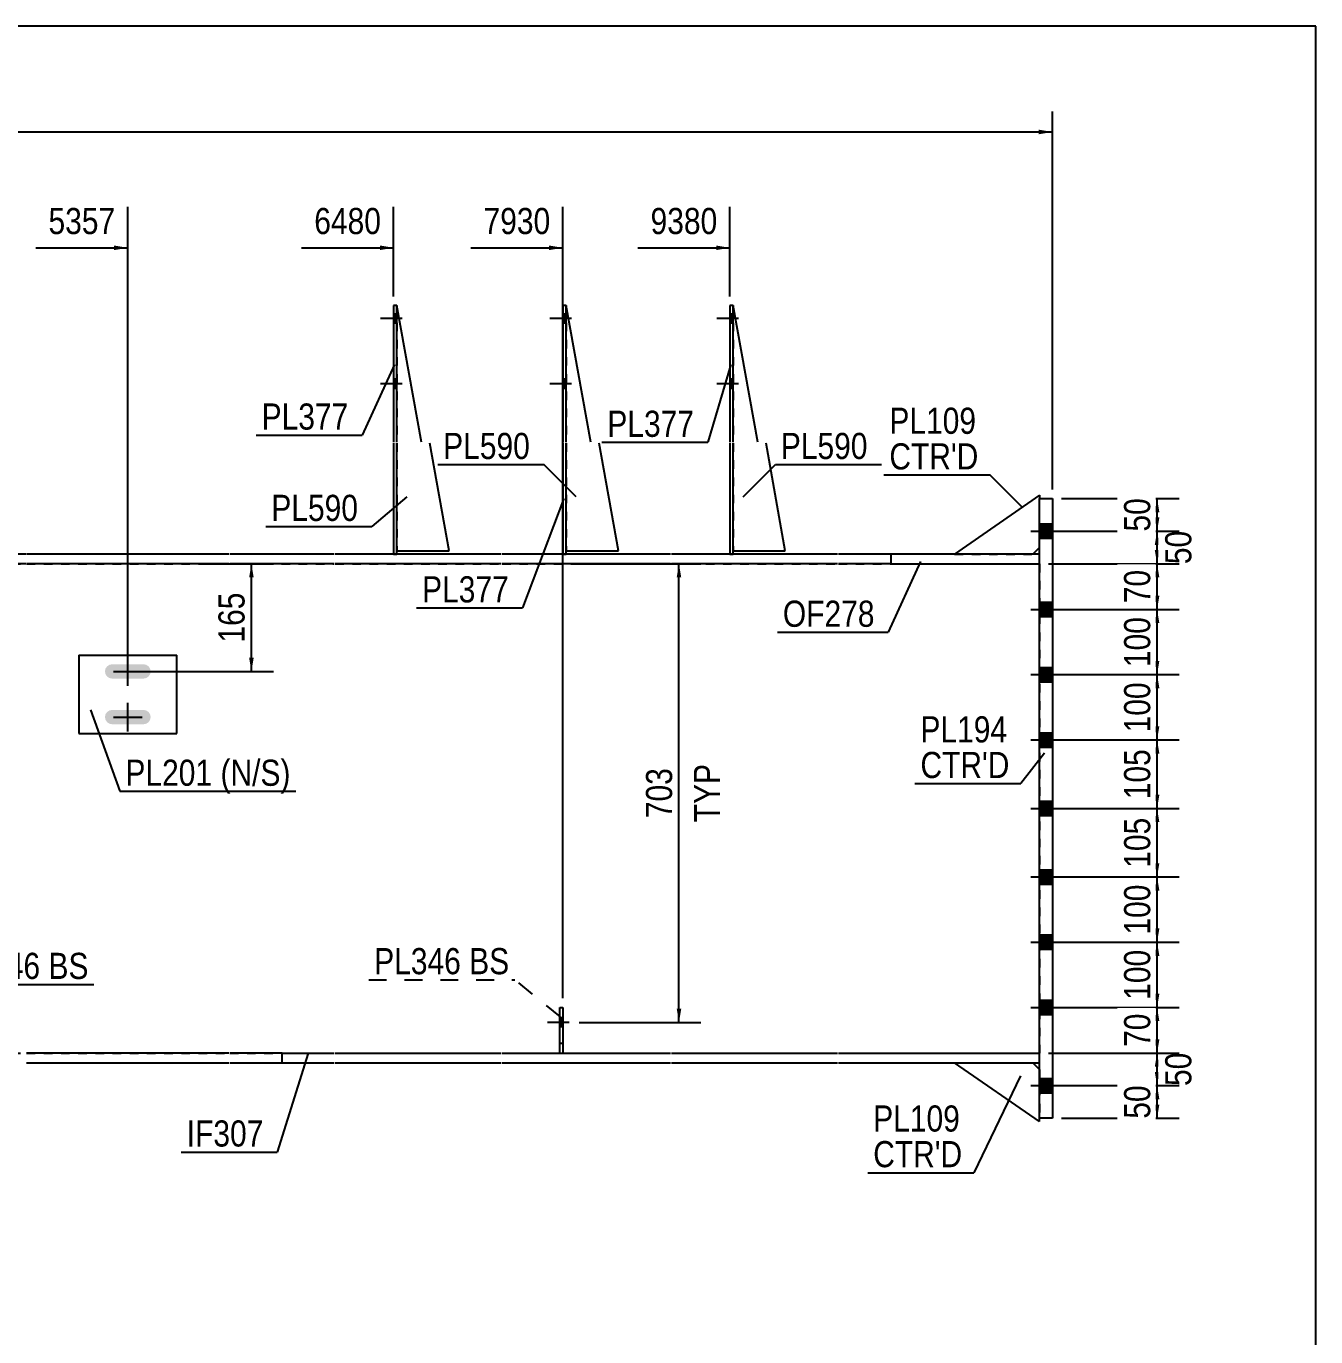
# Model space of a CAD drawing. Header units: millimetres. Extents: x -242 to 170, y -177 to 110.
# Drawn here: x 29.2 to 170.3, y -33.2 to 110.3 of the extents above; entities that cross this region are included whole.
import ezdxf

# ---------------------------------------------------------------- set-up
doc = ezdxf.new("R2010")
doc.units = ezdxf.units.MM
doc.linetypes.add('DXK_LINE_DOT1', pattern=[1.8814, 0.9407, -0.9407])
doc.linetypes.add('DXK_LINE_DOT2', pattern=[3.9198, 1.9599, -1.9599])
doc.styles.add('Arial Narrow', font='ARIALN.TTF', dxfattribs={"height": 0.2})

# ---------------------------------------------------------------- blocks, each defined once
blk = doc.blocks.new('Unknown-623346275-1210')
at = {"color": 5, "linetype": 'Continuous'}
for p, q in [((170.32, 110.34), (-239.68, 110.34)), ((170.32, -176.66), (170.32, 110.34))]:
    blk.add_line(p, q, dxfattribs=at)
blk = doc.blocks.new('Bolt-623346275-11505 - 1645')
at = {"linetype": 'Continuous'}
for points in [[(69.74, 77.83), (69.74, 78.83), (69.39, 78.83), (69.39, 77.83)], [(69.74, 77.83), (69.74, 78.83), (69.39, 78.83), (69.39, 77.83)], [(69.74, 70.69), (69.74, 71.69), (69.39, 71.69), (69.39, 70.69)], [(69.74, 70.69), (69.74, 71.69), (69.39, 71.69), (69.39, 70.69)]]:
    blk.add_hatch(color=3, dxfattribs=at).paths.add_polyline_path(points)
at = {"color": 3, "linetype": 'Continuous'}
for p, q in [((70.31, 78.33), (67.96, 78.33)), ((70.31, 78.33), (67.96, 78.33)), ((69.74, 78.83), (69.39, 78.83)), ((69.74, 78.83), (69.39, 78.83)), ((69.74, 77.83), (69.39, 77.83)), ((69.74, 77.83), (69.39, 77.83)), ((70.31, 71.19), (67.96, 71.19)), ((70.31, 71.19), (67.96, 71.19)), ((69.74, 71.69), (69.39, 71.69)), ((69.74, 71.69), (69.39, 71.69)), ((69.74, 70.69), (69.39, 70.69)), ((69.74, 70.69), (69.39, 70.69))]:
    blk.add_line(p, q, dxfattribs=at)
blk = doc.blocks.new('Part-623346275-1952 - 1645')
at = {"color": 7, "linetype": 'DXK_LINE_DOT1'}
for p, q in [((-17.36, 51.48), (-17.36, -2.09)), ((-17.36, 51.48), (-11.65, 51.48)), ((-11.55, 51.48), (10.59, 51.48)), ((10.69, 51.48), (29.12, 51.48)), ((29.22, 51.48), (51.36, 51.48)), ((51.46, 51.48), (62.89, 51.48)), ((62.99, 51.48), (81.17, 51.48)), ((81.27, 51.48), (99.7, 51.48)), ((99.8, 51.48), (117.98, 51.48)), ((118.08, 51.48), (140.07, 51.48)), ((140.07, 51.48), (140.07, -2.09)), ((-17.36, -2.09), (-11.65, -2.09)), ((-11.55, -2.09), (10.59, -2.09)), ((10.69, -2.09), (29.12, -2.09)), ((29.22, -2.09), (51.36, -2.09)), ((51.46, -2.09), (62.89, -2.09)), ((62.99, -2.09), (81.17, -2.09)), ((81.27, -2.09), (99.7, -2.09)), ((99.8, -2.09), (117.98, -2.09)), ((118.08, -2.09), (140.07, -2.09))]:
    blk.add_line(p, q, dxfattribs=at)
blk = doc.blocks.new('Bolt-623346275-1775 - 1645')
at = {"linetype": 'Continuous'}
for points in [[(42.56, 39.14), (42.73, 39.39), (42.79, 39.7), (42.73, 40), (42.56, 40.25), (42.31, 40.42), (42.01, 40.48), (38.58, 40.48), (38.28, 40.42), (38.02, 40.25), (37.85, 40), (37.79, 39.7), (37.85, 39.39), (38.02, 39.14), (38.28, 38.97), (38.58, 38.91), (42.01, 38.91), (42.31, 38.97)], [(42.56, 34.14), (42.73, 34.39), (42.79, 34.7), (42.73, 35), (42.56, 35.25), (42.31, 35.42), (42.01, 35.48), (38.58, 35.48), (38.28, 35.42), (38.02, 35.25), (37.85, 35), (37.79, 34.7), (37.85, 34.39), (38.02, 34.14), (38.28, 33.97), (38.58, 33.91), (42.01, 33.91), (42.31, 33.97)]]:
    blk.add_hatch(color=3, dxfattribs=at).paths.add_polyline_path(points)
at = {"color": 3, "linetype": 'Continuous'}
for p, q in [((40.29, 38.12), (40.29, 41.27)), ((38.72, 39.7), (41.86, 39.7)), ((40.29, 33.12), (40.29, 36.27)), ((38.72, 34.7), (41.86, 34.7))]:
    blk.add_line(p, q, dxfattribs=at)
blk = doc.blocks.new('Part-623346275-11488 - 1645')
at = {"color": 2, "linetype": 'Continuous'}
for p, q in [((88.27, 79.76), (87.91, 79.76)), ((87.91, 79.76), (87.91, 64.79)), ((88.27, 64.79), (88.27, 79.76)), ((87.91, 64.69), (87.91, 52.55)), ((88.27, 52.55), (88.27, 64.69))]:
    blk.add_line(p, q, dxfattribs=at)
at = {"color": 7, "linetype": 'DXK_LINE_DOT1'}
blk.add_line((87.91, 52.55), (88.27, 52.55), dxfattribs=at)
blk = doc.blocks.new('Bolt-623346275-11504 - 1645')
at = {"linetype": 'Continuous'}
for points in [[(106.55, 77.83), (106.55, 78.83), (106.19, 78.83), (106.19, 77.83)], [(106.55, 77.83), (106.55, 78.83), (106.19, 78.83), (106.19, 77.83)], [(106.55, 70.69), (106.55, 71.69), (106.19, 71.69), (106.19, 70.69)], [(106.55, 70.69), (106.55, 71.69), (106.19, 71.69), (106.19, 70.69)]]:
    blk.add_hatch(color=3, dxfattribs=at).paths.add_polyline_path(points)
at = {"color": 3, "linetype": 'Continuous'}
for p, q in [((107.12, 78.33), (104.76, 78.33)), ((107.12, 78.33), (104.76, 78.33)), ((106.55, 78.83), (106.19, 78.83)), ((106.55, 78.83), (106.19, 78.83)), ((106.55, 77.83), (106.19, 77.83)), ((106.55, 77.83), (106.19, 77.83)), ((107.12, 71.19), (104.76, 71.19)), ((107.12, 71.19), (104.76, 71.19)), ((106.55, 71.69), (106.19, 71.69)), ((106.55, 71.69), (106.19, 71.69)), ((106.55, 70.69), (106.19, 70.69)), ((106.55, 70.69), (106.19, 70.69))]:
    blk.add_line(p, q, dxfattribs=at)
blk = doc.blocks.new('Part-623346275-2047 - 1645')
at = {"color": 2, "linetype": 'Continuous'}
for p, q in [((51.36, -2.09), (29.22, -2.09)), ((57.18, -2.09), (51.46, -2.09)), ((57.18, -3.16), (57.18, -2.09)), ((29.22, -3.16), (51.36, -3.16)), ((51.46, -3.16), (57.18, -3.16))]:
    blk.add_line(p, q, dxfattribs=at)
blk = doc.blocks.new('Part-623346275-1930 - 1645')
at = {"color": 2, "linetype": 'Continuous'}
for p, q in [((140.07, -9.59), (130.79, -3.16)), ((139.36, -3.16), (140.07, -3.88)), ((140.07, -9.59), (140.07, -9.23))]:
    blk.add_line(p, q, dxfattribs=at)
at = {"color": 7, "linetype": 'DXK_LINE_DOT1'}
for p, q in [((130.79, -3.16), (139.36, -3.16)), ((140.07, -3.88), (140.07, -9.23))]:
    blk.add_line(p, q, dxfattribs=at)
blk = doc.blocks.new('Part-623346275-1981 - 1645')
at = {"color": 2, "linetype": 'Continuous'}
for p, q in [((140.07, 58.62), (141.5, 58.62)), ((140.07, -9.23), (140.07, 58.62)), ((141.5, 58.62), (141.5, -9.23)), ((141.5, -9.23), (140.07, -9.23))]:
    blk.add_line(p, q, dxfattribs=at)
blk = doc.blocks.new('Part-623346275-2025 - 1645')
at = {"color": 2, "linetype": 'Continuous'}
for p, q in [((-11.65, 52.55), (-17.36, 52.55)), ((-17.36, 51.48), (-17.36, 52.55)), ((10.59, 52.55), (-11.55, 52.55)), ((29.12, 52.55), (10.69, 52.55)), ((51.36, 52.55), (29.22, 52.55)), ((62.89, 52.55), (51.46, 52.55)), ((81.17, 52.55), (62.99, 52.55)), ((99.7, 52.55), (81.27, 52.55)), ((117.98, 52.55), (99.8, 52.55)), ((123.79, 52.55), (118.08, 52.55)), ((123.79, 52.55), (123.79, 51.48)), ((-11.65, 51.48), (-17.36, 51.48)), ((10.59, 51.48), (-11.55, 51.48)), ((29.12, 51.48), (10.69, 51.48)), ((51.36, 51.48), (29.22, 51.48)), ((62.89, 51.48), (51.46, 51.48)), ((81.17, 51.48), (62.99, 51.48)), ((99.7, 51.48), (81.27, 51.48)), ((117.98, 51.48), (99.8, 51.48)), ((123.79, 51.48), (118.08, 51.48))]:
    blk.add_line(p, q, dxfattribs=at)
blk = doc.blocks.new('Part-623346275-2057 - 1645')
at = {"color": 2, "linetype": 'Continuous'}
for p, q in [((140.07, 58.98), (130.79, 52.55)), ((140.07, 58.98), (140.07, 58.62)), ((139.36, 52.55), (140.07, 53.27))]:
    blk.add_line(p, q, dxfattribs=at)
at = {"color": 7, "linetype": 'DXK_LINE_DOT1'}
for p, q in [((140.07, 53.27), (140.07, 58.62)), ((130.79, 52.55), (139.36, 52.55))]:
    blk.add_line(p, q, dxfattribs=at)
blk = doc.blocks.new('Bolt-623346275-2131 - 1645')
at = {"linetype": 'Continuous'}
for points in [[(140.07, 55.84), (140.07, 54.27), (141.5, 54.27), (141.5, 55.84)], [(140.07, 55.84), (140.07, 54.27), (141.5, 54.27), (141.5, 55.84)], [(140.07, 47.27), (140.07, 45.69), (141.5, 45.69), (141.5, 47.27)], [(140.07, 47.27), (140.07, 45.69), (141.5, 45.69), (141.5, 47.27)], [(140.07, 40.12), (140.07, 38.55), (141.5, 38.55), (141.5, 40.12)], [(140.07, 40.12), (140.07, 38.55), (141.5, 38.55), (141.5, 40.12)], [(140.07, 32.98), (140.07, 31.41), (141.5, 31.41), (141.5, 32.98)], [(140.07, 32.98), (140.07, 31.41), (141.5, 31.41), (141.5, 32.98)], [(140.07, 25.48), (140.07, 23.91), (141.5, 23.91), (141.5, 25.48)], [(140.07, 25.48), (140.07, 23.91), (141.5, 23.91), (141.5, 25.48)], [(140.07, 17.98), (140.07, 16.41), (141.5, 16.41), (141.5, 17.98)], [(140.07, 17.98), (140.07, 16.41), (141.5, 16.41), (141.5, 17.98)], [(140.07, 10.84), (140.07, 9.27), (141.5, 9.27), (141.5, 10.84)], [(140.07, 10.84), (140.07, 9.27), (141.5, 9.27), (141.5, 10.84)], [(140.07, 3.69), (140.07, 2.12), (141.5, 2.12), (141.5, 3.69)], [(140.07, 3.69), (140.07, 2.12), (141.5, 2.12), (141.5, 3.69)], [(140.07, -4.88), (140.07, -6.45), (141.5, -6.45), (141.5, -4.88)], [(140.07, -4.88), (140.07, -6.45), (141.5, -6.45), (141.5, -4.88)]]:
    blk.add_hatch(color=3, dxfattribs=at).paths.add_polyline_path(points)
at = {"color": 3, "linetype": 'Continuous'}
for p, q in [((139.12, 55.05), (145.79, 55.05)), ((139.12, 55.05), (145.79, 55.05)), ((140.07, 55.84), (141.5, 55.84)), ((140.07, 55.84), (141.5, 55.84)), ((140.07, 54.27), (141.5, 54.27)), ((140.07, 54.27), (141.5, 54.27)), ((139.12, 46.48), (145.79, 46.48)), ((139.12, 46.48), (145.79, 46.48)), ((140.07, 47.27), (141.5, 47.27)), ((140.07, 47.27), (141.5, 47.27)), ((140.07, 45.69), (141.5, 45.69)), ((140.07, 45.69), (141.5, 45.69)), ((139.12, 39.34), (145.79, 39.34)), ((139.12, 39.34), (145.79, 39.34)), ((140.07, 40.12), (141.5, 40.12)), ((140.07, 40.12), (141.5, 40.12)), ((140.07, 38.55), (141.5, 38.55)), ((140.07, 38.55), (141.5, 38.55)), ((139.12, 32.19), (145.79, 32.19)), ((139.12, 32.19), (145.79, 32.19)), ((140.07, 32.98), (141.5, 32.98)), ((140.07, 32.98), (141.5, 32.98)), ((140.07, 31.41), (141.5, 31.41)), ((140.07, 31.41), (141.5, 31.41)), ((139.12, 24.69), (145.79, 24.69)), ((139.12, 24.69), (145.79, 24.69)), ((140.07, 25.48), (141.5, 25.48)), ((140.07, 25.48), (141.5, 25.48)), ((140.07, 23.91), (141.5, 23.91)), ((140.07, 23.91), (141.5, 23.91)), ((140.07, 17.98), (141.5, 17.98)), ((140.07, 17.98), (141.5, 17.98)), ((139.12, 17.19), (145.79, 17.19)), ((139.12, 17.19), (145.79, 17.19)), ((140.07, 16.41), (141.5, 16.41)), ((140.07, 16.41), (141.5, 16.41)), ((139.12, 10.05), (145.79, 10.05)), ((139.12, 10.05), (145.79, 10.05)), ((140.07, 10.84), (141.5, 10.84)), ((140.07, 10.84), (141.5, 10.84)), ((140.07, 9.27), (141.5, 9.27)), ((140.07, 9.27), (141.5, 9.27)), ((139.12, 2.91), (145.79, 2.91)), ((139.12, 2.91), (145.79, 2.91)), ((140.07, 3.69), (141.5, 3.69)), ((140.07, 3.69), (141.5, 3.69)), ((140.07, 2.12), (141.5, 2.12)), ((140.07, 2.12), (141.5, 2.12)), ((139.12, -5.66), (145.79, -5.66)), ((139.12, -5.66), (145.79, -5.66)), ((140.07, -4.88), (141.5, -4.88)), ((140.07, -4.88), (141.5, -4.88)), ((140.07, -6.45), (141.5, -6.45)), ((140.07, -6.45), (141.5, -6.45))]:
    blk.add_line(p, q, dxfattribs=at)
blk = doc.blocks.new('Part-623346275-2214 - 1645')
at = {"color": 2, "linetype": 'Continuous'}
for p, q in [((57.18, -3.16), (57.18, -2.09)), ((57.18, -2.09), (62.89, -2.09)), ((62.99, -2.09), (81.17, -2.09)), ((81.27, -2.09), (99.7, -2.09)), ((99.8, -2.09), (117.98, -2.09)), ((118.08, -2.09), (140.07, -2.09)), ((140.07, -3.16), (140.07, -2.09)), ((57.18, -3.16), (62.89, -3.16)), ((62.99, -3.16), (81.17, -3.16)), ((81.27, -3.16), (99.7, -3.16)), ((99.8, -3.16), (117.98, -3.16)), ((118.08, -3.16), (140.07, -3.16))]:
    blk.add_line(p, q, dxfattribs=at)
blk = doc.blocks.new('Part-623346275-3204 - 1645')
at = {"color": 2, "linetype": 'Continuous'}
for p, q in [((123.79, 52.55), (123.79, 51.48)), ((140.07, 52.55), (123.79, 52.55)), ((140.07, 51.48), (140.07, 52.55)), ((123.79, 51.48), (140.07, 51.48))]:
    blk.add_line(p, q, dxfattribs=at)
blk = doc.blocks.new('Part-623346275-3208 - 1645')
at = {"color": 2, "linetype": 'Continuous'}
for p, q in [((34.94, 41.48), (45.65, 41.48)), ((34.94, 41.48), (34.94, 32.91)), ((45.65, 32.91), (45.65, 41.48)), ((34.94, 32.91), (45.65, 32.91))]:
    blk.add_line(p, q, dxfattribs=at)
blk = doc.blocks.new('Part-623346275-11489 - 1645')
at = {"color": 2, "linetype": 'Continuous'}
for p, q in [((90.96, 64.79), (88.27, 79.76)), ((93.99, 52.91), (91.87, 64.69)), ((88.27, 52.91), (93.99, 52.91))]:
    blk.add_line(p, q, dxfattribs=at)
at = {"color": 7, "linetype": 'DXK_LINE_DOT1'}
for p, q in [((88.27, 79.76), (88.27, 64.79)), ((88.27, 64.69), (88.27, 52.91))]:
    blk.add_line(p, q, dxfattribs=at)
blk = doc.blocks.new('Part-623346275-11492 - 1645')
at = {"color": 7, "linetype": 'DXK_LINE_DOT1'}
for p, q in [((87.56, -2.09), (87.56, 2.91)), ((87.56, 2.91), (87.91, 2.91)), ((87.91, 2.91), (87.91, -2.09)), ((87.56, -1.02), (87.91, -1.02))]:
    blk.add_line(p, q, dxfattribs=at)
blk = doc.blocks.new('Part-623346275-11495 - 1645')
at = {"color": 2, "linetype": 'Continuous'}
for p, q in [((106.55, 79.76), (106.19, 79.76)), ((106.19, 79.76), (106.19, 64.79)), ((106.55, 64.79), (106.55, 79.76)), ((106.19, 64.69), (106.19, 52.55)), ((106.55, 52.55), (106.55, 64.69))]:
    blk.add_line(p, q, dxfattribs=at)
at = {"color": 7, "linetype": 'DXK_LINE_DOT1'}
blk.add_line((106.19, 52.55), (106.55, 52.55), dxfattribs=at)
blk = doc.blocks.new('Part-623346275-11496 - 1645')
at = {"color": 2, "linetype": 'Continuous'}
for p, q in [((69.74, 79.76), (69.39, 79.76)), ((69.39, 79.76), (69.39, 64.79)), ((69.74, 64.79), (69.74, 79.76)), ((69.39, 64.69), (69.39, 52.55)), ((69.74, 52.55), (69.74, 64.69))]:
    blk.add_line(p, q, dxfattribs=at)
at = {"color": 7, "linetype": 'DXK_LINE_DOT1'}
blk.add_line((69.39, 52.55), (69.74, 52.55), dxfattribs=at)
blk = doc.blocks.new('Bolt-623346275-11497 - 1645')
at = {"linetype": 'Continuous'}
for points in [[(88.27, 77.83), (88.27, 78.83), (87.91, 78.83), (87.91, 77.83)], [(88.27, 77.83), (88.27, 78.83), (87.91, 78.83), (87.91, 77.83)], [(88.27, 70.69), (88.27, 71.69), (87.91, 71.69), (87.91, 70.69)], [(88.27, 70.69), (88.27, 71.69), (87.91, 71.69), (87.91, 70.69)]]:
    blk.add_hatch(color=3, dxfattribs=at).paths.add_polyline_path(points)
at = {"color": 3, "linetype": 'Continuous'}
for p, q in [((88.84, 78.33), (86.49, 78.33)), ((88.84, 78.33), (86.49, 78.33)), ((88.27, 78.83), (87.91, 78.83)), ((88.27, 78.83), (87.91, 78.83)), ((88.27, 77.83), (87.91, 77.83)), ((88.27, 77.83), (87.91, 77.83)), ((88.84, 71.19), (86.49, 71.19)), ((88.84, 71.19), (86.49, 71.19)), ((88.27, 71.69), (87.91, 71.69)), ((88.27, 71.69), (87.91, 71.69)), ((88.27, 70.69), (87.91, 70.69)), ((88.27, 70.69), (87.91, 70.69))]:
    blk.add_line(p, q, dxfattribs=at)
blk = doc.blocks.new('Part-623346275-17390 - 1645')
at = {"color": 2, "linetype": 'Continuous'}
for p, q in [((72.43, 64.79), (69.74, 79.76)), ((75.46, 52.91), (73.34, 64.69)), ((69.74, 52.91), (75.46, 52.91))]:
    blk.add_line(p, q, dxfattribs=at)
at = {"color": 7, "linetype": 'DXK_LINE_DOT1'}
for p, q in [((69.74, 79.76), (69.74, 64.79)), ((69.74, 64.69), (69.74, 52.91))]:
    blk.add_line(p, q, dxfattribs=at)
blk = doc.blocks.new('Part-623346275-17391 - 1645')
at = {"color": 2, "linetype": 'Continuous'}
for p, q in [((109.24, 64.79), (106.55, 79.76)), ((112.26, 52.91), (110.15, 64.69)), ((106.55, 52.91), (112.26, 52.91))]:
    blk.add_line(p, q, dxfattribs=at)
at = {"color": 7, "linetype": 'DXK_LINE_DOT1'}
for p, q in [((106.55, 79.76), (106.55, 64.79)), ((106.55, 64.69), (106.55, 52.91))]:
    blk.add_line(p, q, dxfattribs=at)
blk = doc.blocks.new('Part-623346275-17392 - 1645')
at = {"color": 2, "linetype": 'Continuous'}
for p, q in [((87.56, -2.09), (87.56, 2.91)), ((87.56, 2.91), (87.91, 2.91)), ((87.91, 2.91), (87.91, -2.09))]:
    blk.add_line(p, q, dxfattribs=at)
blk = doc.blocks.new('Bolt-623346275-17400 - 1645')
at = {"color": 3, "linetype": 'DXK_LINE_DOT2'}
for p, q in [((87.91, 1.77), (87.56, 1.77)), ((88.59, 1.27), (86.24, 1.27)), ((87.91, 0.77), (87.56, 0.77))]:
    blk.add_line(p, q, dxfattribs=at)
blk = doc.blocks.new('Bolt-623346275-17406 - 1645')
at = {"linetype": 'Continuous'}
blk.add_hatch(color=3, dxfattribs=at).paths.add_polyline_path([(87.91, 0.77), (87.91, 1.77), (87.56, 1.77), (87.56, 0.77)])
at = {"color": 3, "linetype": 'Continuous'}
for p, q in [((87.91, 1.77), (87.56, 1.77)), ((88.59, 1.27), (86.24, 1.27)), ((87.91, 0.77), (87.56, 0.77))]:
    blk.add_line(p, q, dxfattribs=at)
blk = doc.blocks.new('StraightDimension-623346275-10541 - 1645')
at = {"linetype": 'Continuous'}
for points in [[(152.7, 15.69), (152.95, 17.19), (153.2, 15.69)], [(153.2, 11.55), (152.95, 10.05), (152.7, 11.55)]]:
    blk.add_hatch(color=7, dxfattribs=at).paths.add_polyline_path(points)
at = {"color": 7, "linetype": 'Continuous'}
for p, q in [((141.07, 17.19), (155.35, 17.19)), ((152.95, 10.05), (152.95, 17.19)), ((141.07, 10.05), (155.35, 10.05))]:
    blk.add_line(p, q, dxfattribs=at)
at = {"color": 0}
blk.add_wipeout([(152.8, 16.97), (148.6, 16.97), (148.6, 10.28), (152.8, 10.28)], dxfattribs=at)
at = {"color": 3, "style": 'Arial Narrow'}
blk.add_text('100', height=2.863, rotation=90.0002, dxfattribs=at).set_placement((152.2, 10.88))
blk = doc.blocks.new('StraightDimension-623346275-2334 - 1645')
at = {"linetype": 'Continuous'}
blk.add_hatch(color=7, dxfattribs=at).paths.add_polyline_path([(140, 99.01), (141.5, 98.76), (140, 98.51)])
at = {"color": 7, "linetype": 'Continuous'}
for p, q in [((141.5, 59.62), (141.5, 101.01)), ((-215.36, 98.76), (141.5, 98.76))]:
    blk.add_line(p, q, dxfattribs=at)
blk = doc.blocks.new('StraightDimension-623346275-12156 - 1645')
at = {"linetype": 'Continuous'}
for points in [[(100.37, 49.98), (100.62, 51.48), (100.87, 49.98)], [(100.87, 2.77), (100.62, 1.27), (100.37, 2.77)]]:
    blk.add_hatch(color=7, dxfattribs=at).paths.add_polyline_path(points)
at = {"color": 7, "linetype": 'Continuous'}
for p, q in [((89.68, 51.48), (103.02, 51.48)), ((100.62, 1.27), (100.62, 51.48)), ((89.68, 1.27), (103.02, 1.27))]:
    blk.add_line(p, q, dxfattribs=at)
at = {"color": 0, "linetype": 'Continuous'}
blk.add_wipeout([(105.72, 30.17), (101.52, 30.17), (101.52, 22.58), (105.72, 22.58)], dxfattribs=at)
at = {"color": 3, "linetype": 'Continuous', "style": 'Arial Narrow'}
blk.add_text('TYP', height=2.863, rotation=90.0002, dxfattribs=at).set_placement((105.12, 23.18))
at = {"color": 0}
blk.add_wipeout([(100.47, 29.72), (96.27, 29.72), (96.27, 23.03), (100.47, 23.03)], dxfattribs=at)
at = {"color": 3, "style": 'Arial Narrow'}
blk.add_text('703', height=2.863, rotation=90.0002, dxfattribs=at).set_placement((99.87, 23.63))
blk = doc.blocks.new('StraightDimension-623346275-10535 - 1645')
at = {"linetype": 'Continuous'}
for points in [[(152.7, 53.55), (152.95, 55.05), (153.2, 53.55)], [(153.2, 52.98), (152.95, 51.48), (152.7, 52.98)]]:
    blk.add_hatch(color=7, dxfattribs=at).paths.add_polyline_path(points)
at = {"color": 7, "linetype": 'Continuous'}
for p, q in [((142.5, 55.05), (155.2, 55.05)), ((152.95, 51.48), (152.95, 55.05)), ((141.07, 51.48), (155.2, 51.48))]:
    blk.add_line(p, q, dxfattribs=at)
at = {"color": 0}
blk.add_wipeout([(157.3, 55.69), (153.1, 55.69), (153.1, 50.84), (157.3, 50.84)], dxfattribs=at)
at = {"color": 3, "style": 'Arial Narrow'}
blk.add_text('50', height=2.863, rotation=90.0002, dxfattribs=at).set_placement((156.7, 51.44))
blk = doc.blocks.new('StraightDimension-623346275-19430 - 1645')
at = {"linetype": 'Continuous'}
blk.add_hatch(color=7, dxfattribs=at).paths.add_polyline_path([(104.69, 86.33), (106.19, 86.08), (104.69, 85.83)])
at = {"color": 7, "linetype": 'Continuous'}
for p, q in [((106.19, 80.76), (106.19, 90.58)), ((96.13, 86.08), (106.19, 86.08))]:
    blk.add_line(p, q, dxfattribs=at)
at = {"color": 0}
blk.add_wipeout([(105.42, 86.98), (105.42, 91.18), (96.91, 91.18), (96.91, 86.98)], dxfattribs=at)
at = {"color": 3, "style": 'Arial Narrow'}
blk.add_text('9380', height=2.863, dxfattribs=at).set_placement((97.51, 87.58))
blk = doc.blocks.new('StraightDimension-623346275-10534 - 1645')
at = {"linetype": 'Continuous'}
for points in [[(152.7, 57.12), (152.95, 58.62), (153.2, 57.12)], [(153.2, 56.55), (152.95, 55.05), (152.7, 56.55)]]:
    blk.add_hatch(color=7, dxfattribs=at).paths.add_polyline_path(points)
at = {"color": 7, "linetype": 'Continuous'}
for p, q in [((142.5, 58.62), (155.35, 58.62)), ((152.95, 55.05), (152.95, 58.62)), ((142.5, 55.05), (155.35, 55.05))]:
    blk.add_line(p, q, dxfattribs=at)
at = {"color": 0}
blk.add_wipeout([(152.8, 59.27), (148.6, 59.27), (148.6, 54.41), (152.8, 54.41)], dxfattribs=at)
at = {"color": 3, "style": 'Arial Narrow'}
blk.add_text('50', height=2.863, rotation=90.0002, dxfattribs=at).set_placement((152.2, 55.01))
blk = doc.blocks.new('StraightDimension-623346275-10536 - 1645')
at = {"linetype": 'Continuous'}
for points in [[(152.7, 49.98), (152.95, 51.48), (153.2, 49.98)], [(153.2, 47.99), (152.95, 46.49), (152.7, 47.99)]]:
    blk.add_hatch(color=7, dxfattribs=at).paths.add_polyline_path(points)
at = {"color": 7, "linetype": 'Continuous'}
for p, q in [((141.07, 51.48), (155.35, 51.48)), ((152.95, 46.49), (152.95, 51.48)), ((141.07, 46.49), (155.35, 46.49))]:
    blk.add_line(p, q, dxfattribs=at)
at = {"color": 0}
blk.add_wipeout([(152.8, 51.41), (148.6, 51.41), (148.6, 46.56), (152.8, 46.56)], dxfattribs=at)
at = {"color": 3, "style": 'Arial Narrow'}
blk.add_text('70', height=2.863, rotation=90.0002, dxfattribs=at).set_placement((152.2, 47.16))
blk = doc.blocks.new('StraightDimension-623346275-10537 - 1645')
at = {"linetype": 'Continuous'}
for points in [[(152.7, 44.99), (152.95, 46.49), (153.2, 44.99)], [(153.2, 40.84), (152.95, 39.34), (152.7, 40.84)]]:
    blk.add_hatch(color=7, dxfattribs=at).paths.add_polyline_path(points)
at = {"color": 7, "linetype": 'Continuous'}
for p, q in [((141.07, 46.49), (155.35, 46.49)), ((152.95, 39.34), (152.95, 46.49)), ((141.07, 39.34), (155.35, 39.34))]:
    blk.add_line(p, q, dxfattribs=at)
at = {"color": 0}
blk.add_wipeout([(152.8, 46.25), (148.6, 46.25), (148.6, 39.57), (152.8, 39.57)], dxfattribs=at)
at = {"color": 3, "style": 'Arial Narrow'}
blk.add_text('100', height=2.863, rotation=90.0002, dxfattribs=at).set_placement((152.2, 40.17))
blk = doc.blocks.new('StraightDimension-623346275-10538 - 1645')
at = {"linetype": 'Continuous'}
for points in [[(152.7, 37.84), (152.95, 39.34), (153.2, 37.84)], [(153.2, 33.69), (152.95, 32.19), (152.7, 33.69)]]:
    blk.add_hatch(color=7, dxfattribs=at).paths.add_polyline_path(points)
at = {"color": 7, "linetype": 'Continuous'}
for p, q in [((141.07, 39.34), (155.35, 39.34)), ((152.95, 32.19), (152.95, 39.34)), ((141.07, 32.19), (155.35, 32.19))]:
    blk.add_line(p, q, dxfattribs=at)
at = {"color": 0}
blk.add_wipeout([(152.8, 39.11), (148.6, 39.11), (148.6, 32.42), (152.8, 32.42)], dxfattribs=at)
at = {"color": 3, "style": 'Arial Narrow'}
blk.add_text('100', height=2.863, rotation=90.0002, dxfattribs=at).set_placement((152.2, 33.02))
blk = doc.blocks.new('StraightDimension-623346275-10539 - 1645')
at = {"linetype": 'Continuous'}
for points in [[(152.7, 30.69), (152.95, 32.19), (153.2, 30.69)], [(153.2, 26.19), (152.95, 24.69), (152.7, 26.19)]]:
    blk.add_hatch(color=7, dxfattribs=at).paths.add_polyline_path(points)
at = {"color": 7, "linetype": 'Continuous'}
for p, q in [((141.07, 32.19), (155.35, 32.19)), ((152.95, 24.69), (152.95, 32.19)), ((141.07, 24.69), (155.35, 24.69))]:
    blk.add_line(p, q, dxfattribs=at)
at = {"color": 0}
blk.add_wipeout([(152.8, 31.79), (148.6, 31.79), (148.6, 25.1), (152.8, 25.1)], dxfattribs=at)
at = {"color": 3, "style": 'Arial Narrow'}
blk.add_text('105', height=2.863, rotation=90.0002, dxfattribs=at).set_placement((152.2, 25.7))
blk = doc.blocks.new('StraightDimension-623346275-10540 - 1645')
at = {"linetype": 'Continuous'}
for points in [[(152.7, 23.19), (152.95, 24.69), (153.2, 23.19)], [(153.2, 18.69), (152.95, 17.19), (152.7, 18.69)]]:
    blk.add_hatch(color=7, dxfattribs=at).paths.add_polyline_path(points)
at = {"color": 7, "linetype": 'Continuous'}
for p, q in [((141.07, 24.69), (155.35, 24.69)), ((152.95, 17.19), (152.95, 24.69)), ((141.07, 17.19), (155.35, 17.19))]:
    blk.add_line(p, q, dxfattribs=at)
at = {"color": 0}
blk.add_wipeout([(152.8, 24.29), (148.6, 24.29), (148.6, 17.6), (152.8, 17.6)], dxfattribs=at)
at = {"color": 3, "style": 'Arial Narrow'}
blk.add_text('105', height=2.863, rotation=90.0002, dxfattribs=at).set_placement((152.2, 18.2))
blk = doc.blocks.new('StraightDimension-623346275-10542 - 1645')
at = {"linetype": 'Continuous'}
for points in [[(152.7, 8.55), (152.95, 10.05), (153.2, 8.55)], [(153.2, 4.41), (152.95, 2.91), (152.7, 4.41)]]:
    blk.add_hatch(color=7, dxfattribs=at).paths.add_polyline_path(points)
at = {"color": 7, "linetype": 'Continuous'}
for p, q in [((141.07, 10.05), (155.35, 10.05)), ((152.95, 2.91), (152.95, 10.05)), ((141.07, 2.91), (155.35, 2.91))]:
    blk.add_line(p, q, dxfattribs=at)
at = {"color": 0}
blk.add_wipeout([(152.8, 9.82), (148.6, 9.82), (148.6, 3.14), (152.8, 3.14)], dxfattribs=at)
at = {"color": 3, "style": 'Arial Narrow'}
blk.add_text('100', height=2.863, rotation=90.0002, dxfattribs=at).set_placement((152.2, 3.74))
blk = doc.blocks.new('StraightDimension-623346275-10543 - 1645')
at = {"linetype": 'Continuous'}
for points in [[(152.7, 1.4), (152.95, 2.9), (153.2, 1.4)], [(153.2, -0.59), (152.95, -2.09), (152.7, -0.59)]]:
    blk.add_hatch(color=7, dxfattribs=at).paths.add_polyline_path(points)
at = {"color": 7, "linetype": 'Continuous'}
for p, q in [((141.07, 2.9), (155.35, 2.9)), ((152.95, -2.09), (152.95, 2.9)), ((141.07, -2.09), (155.35, -2.09))]:
    blk.add_line(p, q, dxfattribs=at)
at = {"color": 0}
blk.add_wipeout([(152.8, 2.83), (148.6, 2.83), (148.6, -2.02), (152.8, -2.02)], dxfattribs=at)
at = {"color": 3, "style": 'Arial Narrow'}
blk.add_text('70', height=2.863, rotation=90.0002, dxfattribs=at).set_placement((152.2, -1.42))
blk = doc.blocks.new('StraightDimension-623346275-10544 - 1645')
at = {"linetype": 'Continuous'}
for points in [[(152.7, -3.59), (152.95, -2.09), (153.2, -3.59)], [(153.2, -4.16), (152.95, -5.66), (152.7, -4.16)]]:
    blk.add_hatch(color=7, dxfattribs=at).paths.add_polyline_path(points)
at = {"color": 7, "linetype": 'Continuous'}
for p, q in [((141.07, -2.09), (155.2, -2.09)), ((152.95, -5.66), (152.95, -2.09)), ((141.07, -5.66), (155.2, -5.66))]:
    blk.add_line(p, q, dxfattribs=at)
at = {"color": 0}
blk.add_wipeout([(157.3, -1.45), (153.1, -1.45), (153.1, -6.3), (157.3, -6.3)], dxfattribs=at)
at = {"color": 3, "style": 'Arial Narrow'}
blk.add_text('50', height=2.863, rotation=90.0002, dxfattribs=at).set_placement((156.7, -5.7))
blk = doc.blocks.new('StraightDimension-623346275-10545 - 1645')
at = {"linetype": 'Continuous'}
for points in [[(152.7, -7.16), (152.95, -5.66), (153.2, -7.16)], [(153.2, -7.73), (152.95, -9.23), (152.7, -7.73)]]:
    blk.add_hatch(color=7, dxfattribs=at).paths.add_polyline_path(points)
at = {"color": 7, "linetype": 'Continuous'}
for p, q in [((141.07, -5.66), (155.35, -5.66)), ((152.95, -9.23), (152.95, -5.66)), ((142.5, -9.23), (155.35, -9.23))]:
    blk.add_line(p, q, dxfattribs=at)
at = {"color": 0}
blk.add_wipeout([(152.8, -5.02), (148.6, -5.02), (148.6, -9.88), (152.8, -9.88)], dxfattribs=at)
at = {"color": 3, "style": 'Arial Narrow'}
blk.add_text('50', height=2.863, rotation=90.0002, dxfattribs=at).set_placement((152.2, -9.28))
blk = doc.blocks.new('StraightDimension-623346275-10685 - 1645')
at = {"linetype": 'Continuous'}
for points in [[(53.57, 49.98), (53.82, 51.48), (54.07, 49.98)], [(54.07, 41.2), (53.82, 39.7), (53.57, 41.2)]]:
    blk.add_hatch(color=7, dxfattribs=at).paths.add_polyline_path(points)
at = {"color": 7, "linetype": 'Continuous'}
for p, q in [((48.05, 51.48), (56.22, 51.48)), ((53.82, 39.7), (53.82, 51.48)), ((41.29, 39.7), (56.22, 39.7))]:
    blk.add_line(p, q, dxfattribs=at)
at = {"color": 0}
blk.add_wipeout([(53.67, 48.93), (49.47, 48.93), (49.47, 42.25), (53.67, 42.25)], dxfattribs=at)
at = {"color": 3, "style": 'Arial Narrow'}
blk.add_text('165', height=2.863, rotation=90.0002, dxfattribs=at).set_placement((53.07, 42.85))
blk = doc.blocks.new('StraightDimension-623346275-16605 - 1645')
at = {"linetype": 'Continuous'}
for points in [[(152.7, 1.41), (152.95, 2.91), (153.2, 1.41)], [(153.2, -0.59), (152.95, -2.09), (152.7, -0.59)]]:
    blk.add_hatch(color=7, dxfattribs=at).paths.add_polyline_path(points)
at = {"color": 7, "linetype": 'Continuous'}
for p, q in [((141.07, 2.91), (155.35, 2.91)), ((152.95, -2.09), (152.95, 2.91)), ((141.07, -2.09), (155.35, -2.09))]:
    blk.add_line(p, q, dxfattribs=at)
at = {"color": 0}
blk.add_wipeout([(152.8, 2.84), (148.6, 2.84), (148.6, -2.02), (152.8, -2.02)], dxfattribs=at)
at = {"color": 3, "style": 'Arial Narrow'}
blk.add_text('70', height=2.863, rotation=90.0002, dxfattribs=at).set_placement((152.2, -1.42))
blk = doc.blocks.new('StraightDimension-623346275-19431 - 1645')
at = {"linetype": 'Continuous'}
blk.add_hatch(color=7, dxfattribs=at).paths.add_polyline_path([(86.41, 86.33), (87.91, 86.08), (86.41, 85.83)])
at = {"color": 7, "linetype": 'Continuous'}
for p, q in [((87.91, 3.91), (87.91, 90.58)), ((77.85, 86.08), (87.91, 86.08))]:
    blk.add_line(p, q, dxfattribs=at)
at = {"color": 0}
blk.add_wipeout([(87.14, 86.98), (87.14, 91.18), (78.63, 91.18), (78.63, 86.98)], dxfattribs=at)
at = {"color": 3, "style": 'Arial Narrow'}
blk.add_text('7930', height=2.863, dxfattribs=at).set_placement((79.23, 87.58))
blk = doc.blocks.new('StraightDimension-623346275-19432 - 1645')
at = {"linetype": 'Continuous'}
blk.add_hatch(color=7, dxfattribs=at).paths.add_polyline_path([(67.89, 86.33), (69.39, 86.08), (67.89, 85.83)])
at = {"color": 7, "linetype": 'Continuous'}
for p, q in [((69.39, 80.76), (69.39, 90.58)), ((59.32, 86.08), (69.39, 86.08))]:
    blk.add_line(p, q, dxfattribs=at)
at = {"color": 0}
blk.add_wipeout([(68.61, 86.98), (68.61, 91.18), (60.1, 91.18), (60.1, 86.98)], dxfattribs=at)
at = {"color": 3, "style": 'Arial Narrow'}
blk.add_text('6480', height=2.863, dxfattribs=at).set_placement((60.7, 87.58))
blk = doc.blocks.new('StraightDimension-623346275-19433 - 1645')
at = {"linetype": 'Continuous'}
blk.add_hatch(color=7, dxfattribs=at).paths.add_polyline_path([(38.79, 86.33), (40.29, 86.08), (38.79, 85.83)])
at = {"color": 7, "linetype": 'Continuous'}
for p, q in [((40.29, 40.7), (40.29, 90.58)), ((30.23, 86.08), (40.29, 86.08))]:
    blk.add_line(p, q, dxfattribs=at)
at = {"color": 0}
blk.add_wipeout([(39.52, 86.98), (39.52, 91.18), (31.01, 91.18), (31.01, 86.98)], dxfattribs=at)
at = {"color": 3, "style": 'Arial Narrow'}
blk.add_text('5357', height=2.863, dxfattribs=at).set_placement((31.61, 87.58))
blk = doc.blocks.new('Mark-623346275-1977 - 1645')
at = {"color": 7, "linetype": 'Continuous'}
blk.add_line((140.62, 30.74), (138.05, 27.42), dxfattribs=at)
at = {"color": 0}
for points in [[(136.55, 31.92), (136.55, 34.92), (127.05, 34.92), (127.05, 31.92)], [(136.8, 28.02), (136.8, 31.02), (127.05, 31.02), (127.05, 28.02)]]:
    blk.add_wipeout(points, dxfattribs=at)
for points in [[(136.55, 31.92), (136.55, 34.92), (127.05, 34.92), (127.05, 31.92)], [(136.8, 28.02), (136.8, 31.02), (127.05, 31.02), (127.05, 28.02)]]:
    blk.add_wipeout(points, dxfattribs=at)
at = {"color": 7, "linetype": 'Continuous'}
blk.add_line((126.45, 27.42), (138.05, 27.42), dxfattribs=at)
at = {"color": 3, "style": 'Arial Narrow'}
blk.add_text('PL194', height=2.863, dxfattribs=at).set_placement((127.05, 31.92))
at = {"color": 1, "style": 'Arial Narrow'}
blk.add_text("CTR'D", height=2.863, dxfattribs=at).set_placement((127.05, 28.02))
blk = doc.blocks.new('Mark-623346275-1926 - 1645')
at = {"color": 7, "linetype": 'Continuous'}
blk.add_line((138, -4.6), (132.88, -15.19), dxfattribs=at)
at = {"color": 0}
for points in [[(131.38, -10.69), (131.38, -7.69), (121.88, -7.69), (121.88, -10.69)], [(131.64, -14.59), (131.64, -11.59), (121.88, -11.59), (121.88, -14.59)]]:
    blk.add_wipeout(points, dxfattribs=at)
for points in [[(131.38, -10.69), (131.38, -7.69), (121.88, -7.69), (121.88, -10.69)], [(131.64, -14.59), (131.64, -11.59), (121.88, -11.59), (121.88, -14.59)]]:
    blk.add_wipeout(points, dxfattribs=at)
at = {"color": 7, "linetype": 'Continuous'}
blk.add_line((121.28, -15.19), (132.88, -15.19), dxfattribs=at)
at = {"color": 3, "style": 'Arial Narrow'}
blk.add_text('PL109', height=2.863, dxfattribs=at).set_placement((121.88, -10.69))
at = {"color": 1, "style": 'Arial Narrow'}
blk.add_text("CTR'D", height=2.863, dxfattribs=at).set_placement((121.88, -14.59))
blk = doc.blocks.new('MarkSet-623346275-19566 - 1645')
at = {"color": 0}
for points in [[(30.71, 6.02), (30.71, 9.02), (21.21, 9.02), (21.21, 6.02)], [(35.99, 6.02), (35.99, 9.02), (31.61, 9.02), (31.61, 6.02)]]:
    blk.add_wipeout(points, dxfattribs=at)
for points in [[(30.71, 6.02), (30.71, 9.02), (21.21, 9.02), (21.21, 6.02)], [(35.99, 6.02), (35.99, 9.02), (31.61, 9.02), (31.61, 6.02)]]:
    blk.add_wipeout(points, dxfattribs=at)
at = {"color": 7, "linetype": 'Continuous'}
for p, q in [((17.07, 1.89), (20.61, 5.42)), ((20.61, 5.42), (36.59, 5.42))]:
    blk.add_line(p, q, dxfattribs=at)
at = {"color": 3, "style": 'Arial Narrow'}
for s, p in [('PL346', (21.21, 6.02)), ('BS', (31.61, 6.02))]:
    blk.add_text(s, height=2.863, dxfattribs=at).set_placement(p)
blk = doc.blocks.new('Mark-623346275-2053 - 1645')
at = {"color": 7, "linetype": 'Continuous'}
blk.add_line((138.19, 57.67), (134.66, 61.21), dxfattribs=at)
at = {"color": 0}
for points in [[(133.16, 65.71), (133.16, 68.71), (123.65, 68.71), (123.65, 65.71)], [(133.41, 61.81), (133.41, 64.81), (123.65, 64.81), (123.65, 61.81)]]:
    blk.add_wipeout(points, dxfattribs=at)
for points in [[(133.16, 65.71), (133.16, 68.71), (123.65, 68.71), (123.65, 65.71)], [(133.41, 61.81), (133.41, 64.81), (123.65, 64.81), (123.65, 61.81)]]:
    blk.add_wipeout(points, dxfattribs=at)
at = {"color": 7, "linetype": 'Continuous'}
blk.add_line((123.05, 61.21), (134.66, 61.21), dxfattribs=at)
at = {"color": 3, "style": 'Arial Narrow'}
blk.add_text('PL109', height=2.863, dxfattribs=at).set_placement((123.65, 65.71))
at = {"color": 1, "style": 'Arial Narrow'}
blk.add_text("CTR'D", height=2.863, dxfattribs=at).set_placement((123.65, 61.81))
blk = doc.blocks.new('Mark-623346275-3251 - 1645')
at = {"color": 0}
for points in [[(49.54, 27.17), (49.54, 30.17), (40.03, 30.17), (40.03, 27.17)], [(58.1, 27.17), (58.1, 30.17), (50.44, 30.17), (50.44, 27.17)]]:
    blk.add_wipeout(points, dxfattribs=at)
for points in [[(49.54, 27.17), (49.54, 30.17), (40.03, 30.17), (40.03, 27.17)], [(58.1, 27.17), (58.1, 30.17), (50.44, 30.17), (50.44, 27.17)]]:
    blk.add_wipeout(points, dxfattribs=at)
at = {"color": 7, "linetype": 'Continuous'}
for p, q in [((36.22, 35.48), (39.43, 26.57)), ((39.43, 26.57), (58.7, 26.57))]:
    blk.add_line(p, q, dxfattribs=at)
at = {"color": 3, "style": 'Arial Narrow'}
for s, p in [('(N/', (50.44, 27.17)), ('S)', (54.81, 27.17)), ('PL201', (40.03, 27.17))]:
    blk.add_text(s, height=2.863, dxfattribs=at).set_placement(p)
blk = doc.blocks.new('Mark-623346275-2210 - 1645')
at = {"color": 7, "linetype": 'Continuous'}
blk.add_line((60.02, -2.12), (56.65, -12.93), dxfattribs=at)
at = {"color": 0}
blk.add_wipeout([(55.15, -12.33), (55.15, -9.33), (46.74, -9.33), (46.74, -12.33)], dxfattribs=at)
blk.add_wipeout([(55.15, -12.33), (55.15, -9.33), (46.74, -9.33), (46.74, -12.33)], dxfattribs=at)
at = {"color": 7, "linetype": 'Continuous'}
blk.add_line((46.14, -12.93), (56.65, -12.93), dxfattribs=at)
at = {"color": 3, "style": 'Arial Narrow'}
blk.add_text('IF307', height=2.863, dxfattribs=at).set_placement((46.74, -12.33))
blk = doc.blocks.new('Mark-623346275-3242 - 1645')
at = {"color": 7, "linetype": 'Continuous'}
blk.add_line((127.07, 51.72), (123.53, 43.98), dxfattribs=at)
at = {"color": 0}
blk.add_wipeout([(122.03, 44.58), (122.03, 47.58), (111.99, 47.58), (111.99, 44.58)], dxfattribs=at)
blk.add_wipeout([(122.03, 44.58), (122.03, 47.58), (111.99, 47.58), (111.99, 44.58)], dxfattribs=at)
at = {"color": 7, "linetype": 'Continuous'}
blk.add_line((111.39, 43.98), (123.53, 43.98), dxfattribs=at)
at = {"color": 3, "style": 'Arial Narrow'}
blk.add_text('OF278', height=2.863, dxfattribs=at).set_placement((111.99, 44.58))
blk = doc.blocks.new('Mark-623346275-11550 - 1645')
at = {"color": 7, "linetype": 'Continuous'}
blk.add_line((89.35, 58.82), (85.82, 62.35), dxfattribs=at)
at = {"color": 0}
blk.add_wipeout([(84.32, 62.95), (84.32, 65.95), (74.81, 65.95), (74.81, 62.95)], dxfattribs=at)
blk.add_wipeout([(84.32, 62.95), (84.32, 65.95), (74.81, 65.95), (74.81, 62.95)], dxfattribs=at)
at = {"color": 7, "linetype": 'Continuous'}
blk.add_line((74.21, 62.35), (85.82, 62.35), dxfattribs=at)
at = {"color": 3, "style": 'Arial Narrow'}
blk.add_text('PL590', height=2.863, dxfattribs=at).set_placement((74.81, 62.95))
blk = doc.blocks.new('Mark-623346275-11558 - 1645')
at = {"color": 7, "linetype": 'Continuous'}
blk.add_line((88, 58.64), (83.5, 46.65), dxfattribs=at)
at = {"color": 0}
blk.add_wipeout([(82, 47.25), (82, 50.25), (72.5, 50.25), (72.5, 47.25)], dxfattribs=at)
blk.add_wipeout([(82, 47.25), (82, 50.25), (72.5, 50.25), (72.5, 47.25)], dxfattribs=at)
at = {"color": 7, "linetype": 'Continuous'}
blk.add_line((71.9, 46.65), (83.5, 46.65), dxfattribs=at)
at = {"color": 3, "style": 'Arial Narrow'}
blk.add_text('PL377', height=2.863, dxfattribs=at).set_placement((72.5, 47.25))
blk = doc.blocks.new('Mark-623346275-11561 - 1645')
at = {"color": 7, "linetype": 'Continuous'}
blk.add_line((106.29, 73.31), (103.79, 64.78), dxfattribs=at)
at = {"color": 0}
blk.add_wipeout([(102.29, 65.38), (102.29, 68.38), (92.78, 68.38), (92.78, 65.38)], dxfattribs=at)
blk.add_wipeout([(102.29, 65.38), (102.29, 68.38), (92.78, 68.38), (92.78, 65.38)], dxfattribs=at)
at = {"color": 7, "linetype": 'Continuous'}
blk.add_line((92.18, 64.78), (103.79, 64.78), dxfattribs=at)
at = {"color": 3, "style": 'Arial Narrow'}
blk.add_text('PL377', height=2.863, dxfattribs=at).set_placement((92.78, 65.38))
blk = doc.blocks.new('Mark-623346275-11564 - 1645')
at = {"color": 7, "linetype": 'Continuous'}
blk.add_line((69.48, 73.31), (65.94, 65.57), dxfattribs=at)
at = {"color": 0}
blk.add_wipeout([(64.44, 66.17), (64.44, 69.17), (54.94, 69.17), (54.94, 66.17)], dxfattribs=at)
blk.add_wipeout([(64.44, 66.17), (64.44, 69.17), (54.94, 69.17), (54.94, 66.17)], dxfattribs=at)
at = {"color": 7, "linetype": 'Continuous'}
blk.add_line((54.34, 65.57), (65.94, 65.57), dxfattribs=at)
at = {"color": 3, "style": 'Arial Narrow'}
blk.add_text('PL377', height=2.863, dxfattribs=at).set_placement((54.94, 66.17))
blk = doc.blocks.new('Mark-623346275-17524 - 1645')
at = {"color": 7, "linetype": 'Continuous'}
blk.add_line((70.82, 58.82), (67.01, 55.57), dxfattribs=at)
at = {"color": 0}
blk.add_wipeout([(65.51, 56.17), (65.51, 59.17), (56, 59.17), (56, 56.17)], dxfattribs=at)
blk.add_wipeout([(65.51, 56.17), (65.51, 59.17), (56, 59.17), (56, 56.17)], dxfattribs=at)
at = {"color": 7, "linetype": 'Continuous'}
blk.add_line((55.4, 55.57), (67.01, 55.57), dxfattribs=at)
at = {"color": 3, "style": 'Arial Narrow'}
blk.add_text('PL590', height=2.863, dxfattribs=at).set_placement((56, 56.17))
blk = doc.blocks.new('Mark-623346275-17527 - 1645')
at = {"color": 0}
blk.add_wipeout([(121.27, 62.95), (121.27, 65.95), (111.77, 65.95), (111.77, 62.95)], dxfattribs=at)
blk.add_wipeout([(121.27, 62.95), (121.27, 65.95), (111.77, 65.95), (111.77, 62.95)], dxfattribs=at)
at = {"color": 7, "linetype": 'Continuous'}
for p, q in [((107.63, 58.82), (111.17, 62.35)), ((111.17, 62.35), (122.77, 62.35))]:
    blk.add_line(p, q, dxfattribs=at)
at = {"color": 3, "style": 'Arial Narrow'}
blk.add_text('PL590', height=2.863, dxfattribs=at).set_placement((111.77, 62.95))
blk = doc.blocks.new('MarkSet-623346275-19572 - 1645')
at = {"color": 0}
for points in [[(76.76, 6.54), (76.76, 9.54), (67.26, 9.54), (67.26, 6.54)], [(82.04, 6.54), (82.04, 9.54), (77.66, 9.54), (77.66, 6.54)]]:
    blk.add_wipeout(points, dxfattribs=at)
for points in [[(76.76, 6.54), (76.76, 9.54), (67.26, 9.54), (67.26, 6.54)], [(82.04, 6.54), (82.04, 9.54), (77.66, 9.54), (77.66, 6.54)]]:
    blk.add_wipeout(points, dxfattribs=at)
at = {"color": 7, "linetype": 'DXK_LINE_DOT2'}
for p in [(66.66, 5.94), (87.65, 1.89)]:
    blk.add_line(p, (82.64, 5.94), dxfattribs=at)
at = {"color": 3, "style": 'Arial Narrow'}
for s, p in [('PL346', (67.26, 6.54)), ('BS', (77.66, 6.54))]:
    blk.add_text(s, height=2.863, dxfattribs=at).set_placement(p)

msp = doc.modelspace()

# ---------------------------------------------------------------- block references
for name in ['Unknown-623346275-1210', 'Part-623346275-11496 - 1645', 'Part-623346275-17390 - 1645', 'Part-623346275-11488 - 1645', 'Part-623346275-11489 - 1645', 'Part-623346275-11495 - 1645', 'Part-623346275-17391 - 1645', 'Bolt-623346275-11505 - 1645', 'Bolt-623346275-11497 - 1645', 'Bolt-623346275-11504 - 1645', 'Part-623346275-2057 - 1645', 'Part-623346275-1981 - 1645', 'Bolt-623346275-2131 - 1645', 'Part-623346275-2025 - 1645', 'Part-623346275-3204 - 1645', 'Part-623346275-1952 - 1645', 'Part-623346275-3208 - 1645', 'Bolt-623346275-1775 - 1645', 'Part-623346275-11492 - 1645', 'Part-623346275-17392 - 1645', 'Bolt-623346275-17400 - 1645', 'Bolt-623346275-17406 - 1645', 'Part-623346275-2047 - 1645', 'Part-623346275-2214 - 1645', 'Part-623346275-1930 - 1645']:
    msp.add_blockref(name, (0, 0))

# ---------------------------------------------------------------- next in the draw order: block references
for name in ['StraightDimension-623346275-2334 - 1645', 'StraightDimension-623346275-10535 - 1645', 'Mark-623346275-3242 - 1645', 'StraightDimension-623346275-10685 - 1645', 'StraightDimension-623346275-12156 - 1645', 'Mark-623346275-3251 - 1645', 'StraightDimension-623346275-10541 - 1645', 'MarkSet-623346275-19566 - 1645', 'Mark-623346275-2210 - 1645', 'Mark-623346275-1926 - 1645']:
    msp.add_blockref(name, (0, 0))

# ---------------------------------------------------------------- next in the draw order: block references
for name in ['StraightDimension-623346275-19433 - 1645', 'StraightDimension-623346275-19432 - 1645', 'StraightDimension-623346275-19431 - 1645', 'StraightDimension-623346275-19430 - 1645', 'Mark-623346275-11564 - 1645', 'Mark-623346275-11561 - 1645', 'Mark-623346275-2053 - 1645', 'Mark-623346275-17524 - 1645', 'StraightDimension-623346275-10534 - 1645', 'StraightDimension-623346275-10536 - 1645', 'StraightDimension-623346275-10542 - 1645']:
    msp.add_blockref(name, (0, 0))

# ---------------------------------------------------------------- next in the draw order: block references
for name in ['Mark-623346275-11550 - 1645', 'Mark-623346275-17527 - 1645', 'StraightDimension-623346275-10537 - 1645', 'MarkSet-623346275-19572 - 1645', 'StraightDimension-623346275-10543 - 1645']:
    msp.add_blockref(name, (0, 0))

# ---------------------------------------------------------------- next in the draw order: block references
for name in ['Mark-623346275-11558 - 1645', 'StraightDimension-623346275-10538 - 1645', 'StraightDimension-623346275-10544 - 1645']:
    msp.add_blockref(name, (0, 0))

# ---------------------------------------------------------------- next in the draw order: block references
for name in ['StraightDimension-623346275-10539 - 1645', 'StraightDimension-623346275-16605 - 1645', 'StraightDimension-623346275-10545 - 1645']:
    msp.add_blockref(name, (0, 0))

# ---------------------------------------------------------------- next in the draw order: block references
for name in ['Mark-623346275-1977 - 1645', 'StraightDimension-623346275-10540 - 1645']:
    msp.add_blockref(name, (0, 0))

doc.saveas('drawing.dxf')
